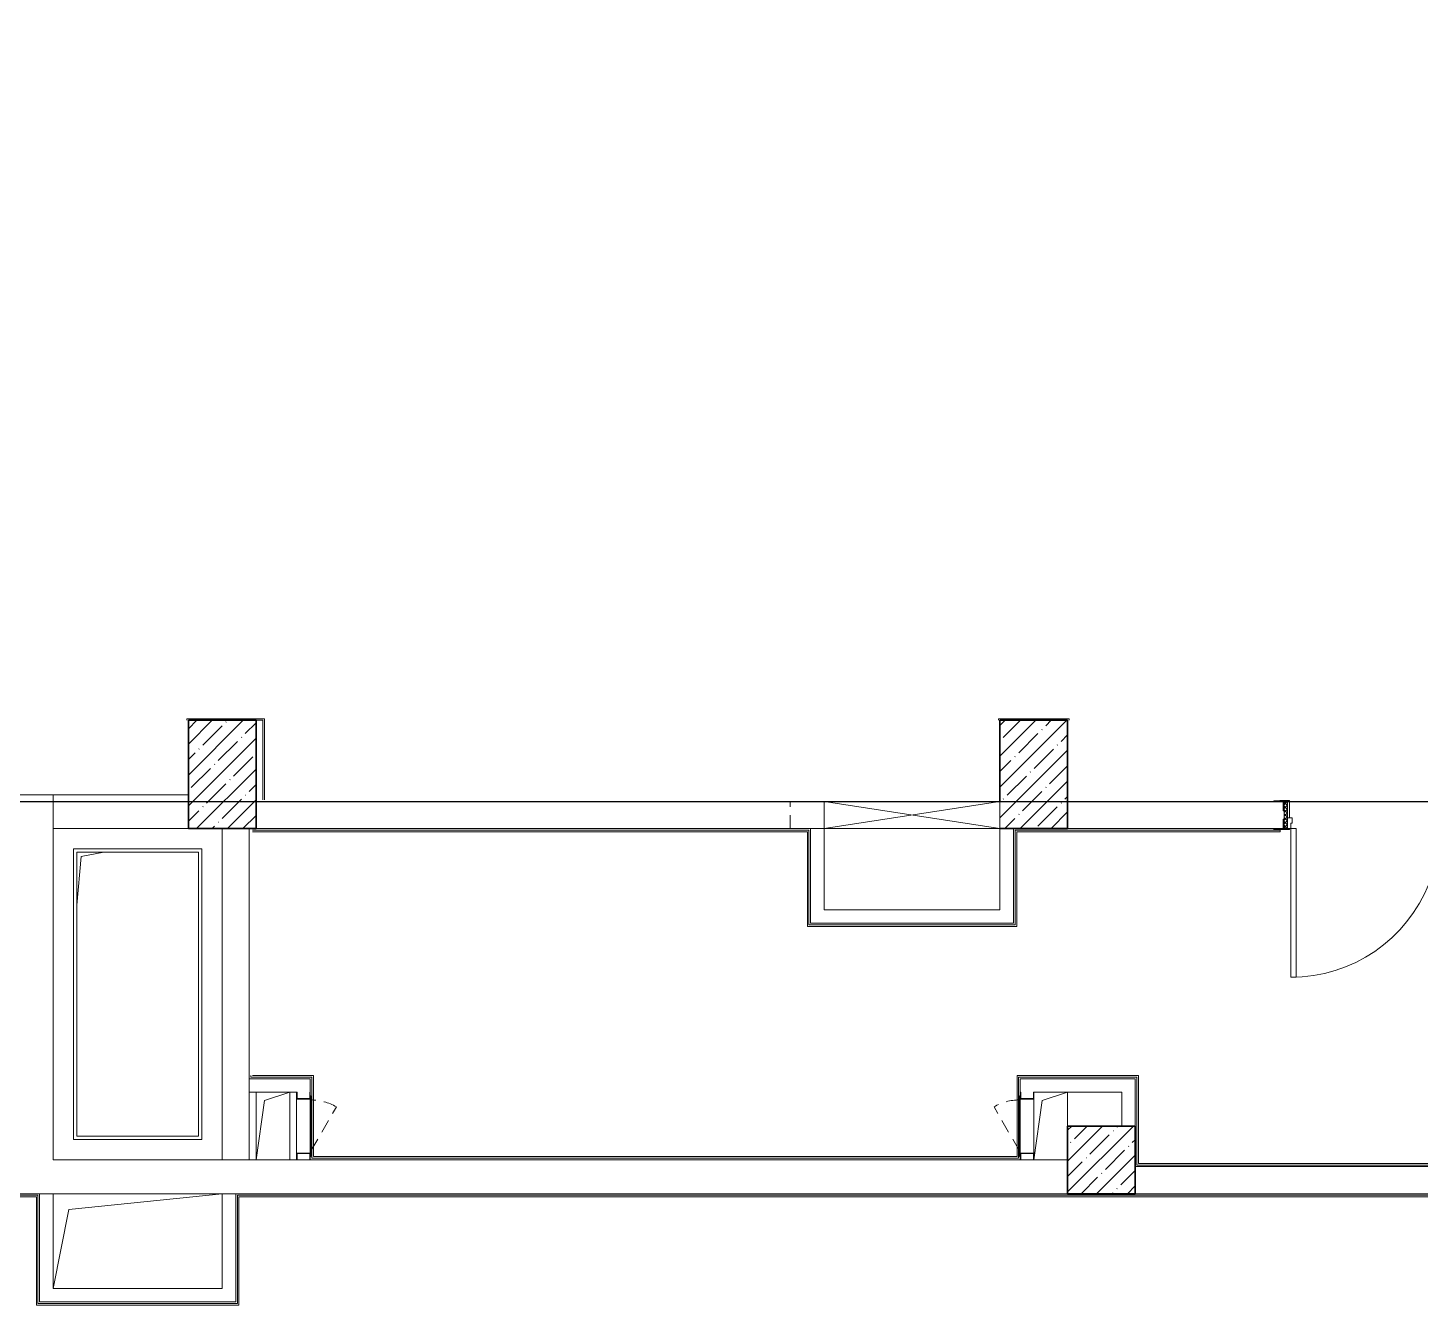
# Model space of a CAD drawing. Header units: millimetres. Extents: x 5993 to 95364, y 87345 to 145529.
# Drawn here: x 46347 to 47184, y 119500 to 120268 of the extents above; entities that cross this region are included whole.
import ezdxf

# ---------------------------------------------------------------- set-up
doc = ezdxf.new("R2010")
doc.units = ezdxf.units.MM
doc.linetypes.add('200_ШТРИХ_ш1п0_6_', pattern=[160, 100, -60])
for name, color, linetype, lineweight in [('0-2', 7, 'Continuous', 9), ('Двери', 7, 'Continuous', 9), ('Каркас_Импост', 7, 'Continuous', 13), ('Каркас_Импост-1', 7, 'Continuous', 9), ('Несущие колонны', 7, 'Continuous', 9), ('Несущие колонны-1', 7, 'Continuous', 35), ('Обобщенные модели', 7, 'Continuous', 9), ('Общие ребра', 7, 'Continuous', 9), ('Окна', 7, 'Continuous', 9), ('Открывание в плане-2', 7, '200_ШТРИХ_ш1п0_6_', 9), ('Открывание-1', 7, 'Continuous', 9), ('Панель', 7, 'Continuous', 13), ('Перемычка_Пунктирные линии-1', 7, '200_ШТРИХ_ш1п0_6_', 9), ('Размеры', 7, 'Continuous', 15), ('Стены', 7, 'Continuous', 9), ('Стены-1', 7, 'Continuous', 13), ('Элементы узлов', 7, 'Continuous', 9)]:
    doc.layers.add(name, color=color, linetype=linetype, lineweight=lineweight)

# ---------------------------------------------------------------- blocks, each defined once
blk = doc.blocks.new('Дверь_СКБ_2Ст_Внутренняя_ШЕР - СОШ_Д-34__Дв_2200x2400h_ Снарядная_EI30-33583760-АИ2_01_План напольных покрытий и плинтусов 1го этажа _Часть 1_')
at = {"layer": 'Двери'}
h = blk.add_hatch(dxfattribs=at)
h.set_pattern_fill('FP_62', color=256, style=0, pattern_type=2)
h.set_pattern_definition([(135, (1201.41, 164.685), (-14.1421, -14.1421), []), (225, (1201.41, 164.685), (14.1421, -14.1421), [])])
h.paths.add_polyline_path([(1087.5, 100), (1087.5, -100), (1112.5, -100), (1112.5, 100)], flags=0)
at = {"layer": 'Каркас_Импост-1'}
h = blk.add_hatch(dxfattribs=at)
h.set_pattern_fill('FP_63', color=256, style=0, pattern_type=2)
h.set_pattern_definition([(45, (-921.384, 164.685), (-14.1421, 14.1421), []), (135, (-921.384, 164.685), (-14.1421, -14.1421), [])])
h.paths.add_polyline_path([(-1087.5, 100), (-1087.5, -100), (-1062.5, -100), (-1062.5, 100)], flags=0)
at = {"layer": 'Каркас_Импост'}
for p, q in [((-1047.5, 108), (-1117.5, 108)), ((-1117.5, 108), (-1117.5, 106)), ((-1047.5, 100), (-1047.5, 108)), ((1142.5, 108), (1072.5, 108)), ((1072.5, 108), (1072.5, 100)), ((1142.5, 100), (1142.5, 108)), ((-1062.5, 100), (-1087.5, 100)), ((-1087.5, 100), (-1047.5, 100)), ((-1087.5, 31), (-1087.5, -31)), ((-1037.5, 100), (-1062.5, 100)), ((-1062.5, 100), (-1062.5, 20)), ((-1062.5, -100), (-1062.5, 100)), ((-1047.5, 100), (-1062.5, 100)), ((-1062.5, 100), (-1062.5, 99)), ((-1062.5, 99), (-1047.5, 99)), ((-1062.5, 20), (-1027.5, 20)), ((-1047.5, 20), (-1062.5, 20)), ((-1062.5, 20), (-1062.5, -100)), ((-1047.5, 99), (-1047.5, 100)), ((-1047.5, -100), (-1047.5, 20)), ((-1037.5, 60), (-1037.5, 100)), ((-1027.5, 60), (-1037.5, 60)), ((-1027.5, 20), (-1027.5, 60)), ((1062.5, 60), (1052.5, 60)), ((1052.5, 60), (1052.5, 20)), ((1052.5, 20), (1087.5, 20)), ((1062.5, 100), (1062.5, 60)), ((1087.5, 100), (1062.5, 100)), ((1087.5, 100), (1072.5, 100)), ((1072.5, 100), (1072.5, 99)), ((1072.5, 100), (1142.5, 100)), ((1072.5, 99), (1087.5, 99)), ((1087.5, 20), (1072.5, 20)), ((1072.5, 20), (1072.5, -100)), ((1087.5, 20), (1087.5, 100)), ((1112.5, 100), (1087.5, 100)), ((1087.5, 100), (1087.5, -100)), ((1087.5, 99), (1087.5, 100)), ((1087.5, -100), (1087.5, 20)), ((1112.5, -100), (1112.5, 100)), ((-1087.5, -100), (-1062.5, -100)), ((-1047.5, -100), (-1087.5, -100)), ((-1062.5, -100), (-1047.5, -100)), ((-1047.5, -108), (-1047.5, -100)), ((1072.5, -100), (1087.5, -100)), ((1142.5, -100), (1072.5, -100)), ((1072.5, -100), (1072.5, -108)), ((1087.5, -100), (1112.5, -100)), ((1142.5, -108), (1142.5, -100)), ((-1117.5, -106), (-1117.5, -108)), ((-1117.5, -108), (-1047.5, -108)), ((1072.5, -108), (1142.5, -108))]:
    blk.add_line(p, q, dxfattribs=at)
at = {"layer": 'Открывание-1'}
for centre, radius, start, end in [((1062.5, 100), 1100, 90, 158.66297), ((-1037.5, 100), 1000, 23.60704, 90), ((-1037.5, 100), 1000, 7.5, 23.60704), ((1062.5, 100), 1100, 159.23077, 166.15385), ((1062.5, 100), 1100, 158.66297, 159.23077), ((1062.5, 100), 1100, 166.15385, 180), ((-1037.5, 100), 1000, 0, 7.5)]:
    blk.add_arc(centre, radius, start, end, dxfattribs=at)
at = {"layer": 'Панель'}
for p, q in [((1062.5, 1200), (1022.5, 1200)), ((1022.5, 1200), (1022.5, 100)), ((1062.5, 100), (1062.5, 1200)), ((-1037.5, 1100), (-1037.5, 100)), ((-997.5, 1100), (-1037.5, 1100)), ((-997.5, 100), (-997.5, 1100)), ((-1037.5, 100), (-997.5, 100)), ((1022.5, 100), (1062.5, 100))]:
    blk.add_line(p, q, dxfattribs=at)
blk = doc.blocks.new('BSC_Колонна _Прямоугольная - 500х500-V88-АИ2_01_План напольных покрытий и плинтусов 1го этажа _Часть 1_')
at = {"layer": 'Несущие колонны'}
h = blk.add_hatch(dxfattribs=at)
h.set_pattern_fill('FP_120', color=256, style=0, pattern_type=2)
h.set_pattern_definition([(45, (-65850, -69250), (-114.04925, 114.04925), []), (45, (-65735.95, -69250), (-114.04925, 114.04925), [201.613, -40.323, 3.353, -36.97])])
h.paths.add_polyline_path([(-250, -250), (250, -250), (250, 250), (-250, 250), (-250, 192)], flags=0)
at = {"layer": 'Несущие колонны-1'}
for p, q in [((250, 250), (-250, 250)), ((-250, 250), (-250, -250)), ((250, -250), (250, 250)), ((-250, -250), (250, -250))]:
    blk.add_line(p, q, dxfattribs=at)
blk = doc.blocks.new('BSC_Колонна _Прямоугольная - 500х800-V99-АИ2_01_План напольных покрытий и плинтусов 1го этажа _Часть 1_')
at = {"layer": 'Несущие колонны'}
h = blk.add_hatch(dxfattribs=at)
h.set_pattern_fill('FP_132', color=256, style=0, pattern_type=2)
h.set_pattern_definition([(225, (59350, 72100), (114.04925, -114.04925), []), (225, (59235.95, 72100), (114.04925, -114.04925), [201.613, -40.323, 3.353, -36.97])])
h.paths.add_polyline_path([(-250, 400), (-250, -400), (250, -400), (250, 400), (-2, 400)], flags=0)
at = {"layer": 'Несущие колонны-1'}
for p, q in [((250, 400), (-250, 400)), ((-250, 400), (-250, 200)), ((250, -400), (250, 400)), ((-250, 200), (-250, -400)), ((-250, -400), (250, -400))]:
    blk.add_line(p, q, dxfattribs=at)
blk = doc.blocks.new('BSC_Колонна _Прямоугольная - 500х800-V100-АИ2_01_План напольных покрытий и плинтусов 1го этажа _Часть 1_')
at = {"layer": 'Несущие колонны'}
h = blk.add_hatch(dxfattribs=at)
h.set_pattern_fill('FP_133', color=256, style=0, pattern_type=2)
h.set_pattern_definition([(225, (65350, 72100), (114.04925, -114.04925), []), (225, (65235.95, 72100), (114.04925, -114.04925), [201.613, -40.323, 3.353, -36.97])])
h.paths.add_polyline_path([(-250, 400), (-250, -400), (250, -400), (250, 400)], flags=0)
at = {"layer": 'Несущие колонны-1'}
for p, q in [((250, 400), (-250, 400)), ((-250, 400), (-250, -400)), ((250, -400), (250, 200)), ((-250, -400), (250, -400))]:
    blk.add_line(p, q, dxfattribs=at)
blk = doc.blocks.new('154_Стойка_СКБ_Уголок - СМ-2530_200-V197-АИ2_01_План напольных покрытий и плинтусов 1го этажа _Часть 1_')
at = {"layer": 'Обобщенные модели'}
for p, q in [((131, 81), (131, 150)), ((200, 156), (155, 156)), ((155, 150), (200, 150)), ((200, 150), (200, 156)), ((125, 81), (131, 81)), ((131, 19), (125, 19)), ((131, -50), (131, 19)), ((200, -50), (155, -50)), ((155, -56), (200, -56)), ((200, -56), (200, -50))]:
    blk.add_line(p, q, dxfattribs=at)
blk = doc.blocks.new('AR_Отверстие Ниша - Лючок-32404196-АИ2_01_План напольных покрытий и плинтусов 1го этажа _Часть 1_')
at = {"layer": 'Окна'}
for p, q in [((200, 50), (-200, 50)), ((-200, -50), (200, -50))]:
    blk.add_line(p, q, dxfattribs=at)
blk = doc.blocks.new('Л_Общий_Лючок - Лючок-V201-АИ2_01_План напольных покрытий и плинтусов 1го этажа _Часть 1_')
at = {"layer": 'Окна'}
for p, q in [((424, 6), (-24, 6)), ((-24, 6), (-24, 0)), ((424, 6), (424, 0))]:
    blk.add_line(p, q, dxfattribs=at)
at = {"layer": 'Открывание в плане-2'}
blk.add_line((16, 6), (342, 194), dxfattribs=at)
blk.add_arc((6, 0), 388, 0.8905, 30, dxfattribs=at)
blk = doc.blocks.new('AR_Отверстие Ниша - Лючок-32404162-АИ2_01_План напольных покрытий и плинтусов 1го этажа _Часть 1_')
at = {"layer": 'Окна'}
for p, q in [((-200, 50), (200, 50)), ((200, -50), (-200, -50))]:
    blk.add_line(p, q, dxfattribs=at)
blk = doc.blocks.new('Л_Общий_Лючок - Лючок-29684149-АИ2_01_План напольных покрытий и плинтусов 1го этажа _Часть 1_')
at = {"layer": 'Окна'}
for p, q in [((-24, 0), (-24, -6)), ((424, 0), (424, -6)), ((-24, -6), (424, -6))]:
    blk.add_line(p, q, dxfattribs=at)
at = {"layer": 'Открывание в плане-2'}
blk.add_line((16, -6), (342, -194), dxfattribs=at)
blk.add_arc((6, 0), 388, 330, 359.1095, dxfattribs=at)
blk = doc.blocks.new('154_Фахверк_СКБ_Швеллер - Тип_100_4010_1-28088705-АИ2_01_План напольных покрытий и плинтусов 1го этажа _Часть 1_')
at = {"layer": 'Обобщенные модели'}
for p, q in [((175, 50), (125, 50)), ((125, 50), (125, -50)), ((128, 47), (175, 47)), ((128, -47), (128, 47)), ((175, 47), (175, 50)), ((125, -50), (175, -50)), ((175, -47), (128, -47)), ((175, -50), (175, -47))]:
    blk.add_line(p, q, dxfattribs=at)
blk = doc.blocks.new('154_Фахверк_СКБ_Швеллер - Тип_100_4010-27789772-АИ2_01_План напольных покрытий и плинтусов 1го этажа _Часть 1_')
at = {"layer": 'Обобщенные модели'}
for p, q in [((175, 50), (125, 50)), ((125, 50), (125, -50)), ((128, 47), (175, 47)), ((128, -47), (128, 47)), ((175, 47), (175, 50)), ((125, -50), (175, -50)), ((175, -47), (128, -47)), ((175, -50), (175, -47))]:
    blk.add_line(p, q, dxfattribs=at)
blk = doc.blocks.new('AR_Отверстие прямоугольное _в плите_ - AR_Отверстие прямоугольное _в плите_-V229-АИ2_01_План напольных покрытий и плинтусов 1го этажа _Часть 1_')
at = {"layer": 'Обобщенные модели'}
for p, q in [((-125, 250), (-125, -250)), ((-63, 188), (125, 250)), ((125, -250), (125, 250)), ((-125, -250), (-63, 188))]:
    blk.add_line(p, q, dxfattribs=at)
blk = doc.blocks.new('AR_Отверстие прямоугольное _в плите_ - AR_Отверстие прямоугольное _в плите_-V232-АИ2_01_План напольных покрытий и плинтусов 1го этажа _Часть 1_')
at = {"layer": 'Обобщенные модели'}
for p, q in [((-63, 188), (125, 250)), ((125, 0), (125, 250)), ((-125, -250), (-63, 188))]:
    blk.add_line(p, q, dxfattribs=at)
blk = doc.blocks.new('AR_Отверстие прямоугольное _в плите_ - AR_Отверстие прямоугольное _в плите_-30552516-АИ2_01_План напольных покрытий и плинтусов 1го этажа _Часть 1_')
at = {"layer": 'Обобщенные модели'}
for p, q in [((-417, 1017), (-250, 1050)), ((-450, 658), (-417, 1017))]:
    blk.add_line(p, q, dxfattribs=at)
blk = doc.blocks.new('AR_Отверстие прямоугольное _в плите_ - AR_Отверстие прямоугольное _в плите_-30552779-АИ2_01_План напольных покрытий и плинтусов 1го этажа _Часть 1_')
at = {"layer": 'Обобщенные модели'}
for p, q in [((-508, 233), (625, 350)), ((-625, -350), (-508, 233))]:
    blk.add_line(p, q, dxfattribs=at)
blk = doc.blocks.new('AR_Отверстие прямоугольное _в стене_ - AR_Отверстие прямоугольное _в стене__ОВ-36787810-АИ2_01_План напольных покрытий и плинтусов 1го этажа _Часть 1_')
at = {"layer": 'Элементы узлов'}
for p, q in [((-650, -100), (-650, 100)), ((-650, 100), (650, 100)), ((650, 100), (-650, -100)), ((-650, 100), (650, -100)), ((650, 100), (-650, 100)), ((-650, 100), (-650, -100)), ((650, 100), (650, -100)), ((650, -100), (650, 100)), ((650, -100), (-650, -100)), ((-650, -100), (650, -100))]:
    blk.add_line(p, q, dxfattribs=at)
blk = doc.blocks.new('АР_Перемычка - АР_Перемычка-36787854-АИ2_01_План напольных покрытий и плинтусов 1го этажа _Часть 1_')
at = {"layer": 'Обобщенные модели'}
blk.add_line((-250, -100), (-242, -100), dxfattribs=at)
at = {"layer": 'Перемычка_Пунктирные линии-1'}
for p, q in [((-250, 100), (1300, 100)), ((-250, -100), (-250, 100)), ((1300, 100), (1300, -100)), ((-250, -100), (1300, -100))]:
    blk.add_line(p, q, dxfattribs=at)

msp = doc.modelspace()

# ---------------------------------------------------------------- linework, layer by layer
at = {"layer": 'Общие ребра'}
for p, q in [((46373.96, 119774.22), (46373.96, 119601.26)), ((46373.96, 119774.22), (46375.99, 119774.22)), ((46449.25, 119774.22), (46375.99, 119774.22)), ((46449.25, 119774.22), (46451.28, 119774.22)), ((46451.28, 119599.22), (46451.28, 119774.22)), ((46373.96, 119599.22), (46373.96, 119601.26)), ((46373.96, 119599.22), (46449.25, 119599.22)), ((46451.28, 119599.22), (46449.25, 119599.22))]:
    msp.add_line(p, q, dxfattribs=at)
at = {"layer": 'Размеры', "color": 152, "lineweight": 30, "true_color": 0x2776bb}
msp.add_lwpolyline([(47883.84, 121052.13), (45930.35, 121052.13), (45930.35, 119802.71), (47883.84, 119802.71)], close=True, dxfattribs=at)
at = {"layer": 'Стены'}
for p, q in [((46442.17, 119852.52), (46488.89, 119852.52)), ((46442.17, 119852.52), (46442.17, 119851.55)), ((46487.91, 119851.55), (46483.84, 119851.55)), ((46487.91, 119803.69), (46487.91, 119851.55)), ((46488.89, 119852.52), (46488.89, 119803.69)), ((46930.54, 119852.52), (46973.19, 119852.52)), ((46930.54, 119852.52), (46930.54, 119851.55)), ((46973.19, 119851.55), (46973.19, 119852.52)), ((46481.73, 119785.45), (46816.59, 119785.45)), ((46815.61, 119784.48), (46481.73, 119784.48)), ((46815.61, 119727.5), (46815.61, 119784.48)), ((46816.59, 119785.45), (46816.59, 119728.48)), ((46940.63, 119728.48), (46940.63, 119785.45)), ((46940.63, 119785.45), (47100.04, 119785.45)), ((46941.61, 119784.48), (46941.61, 119727.5)), ((47100.04, 119784.48), (46941.61, 119784.48)), ((47100.04, 119785.45), (47100.04, 119784.48)), ((46816.59, 119728.48), (46940.63, 119728.48)), ((46941.61, 119727.5), (46815.61, 119727.5)), ((46480.75, 119637.8), (46480.75, 119636.83)), ((46517.38, 119636.83), (46480.75, 119636.83)), ((46481.73, 119637.8), (46518.35, 119637.8)), ((46517.38, 119587.99), (46517.38, 119636.83)), ((46518.35, 119637.8), (46518.35, 119588.96)), ((46941.77, 119637.8), (47014.87, 119637.8)), ((46941.77, 119588.96), (46941.77, 119637.8)), ((47013.89, 119636.83), (46942.75, 119636.83)), ((46942.75, 119636.83), (46942.75, 119587.99)), ((47013.89, 119583.92), (47013.89, 119636.83)), ((47014.87, 119637.8), (47014.87, 119584.89)), ((46942.75, 119587.99), (46517.38, 119587.99)), ((46518.35, 119588.96), (46941.77, 119588.96)), ((47414.84, 119583.92), (47013.89, 119583.92)), ((47014.87, 119584.89), (47413.87, 119584.89)), ((46246.17, 119565.69), (46352.63, 119565.69)), ((46351.66, 119564.71), (46246.17, 119564.71)), ((46351.66, 119499.59), (46351.66, 119564.71)), ((46352.63, 119565.69), (46352.63, 119500.57)), ((46472.61, 119500.57), (46472.61, 119565.69)), ((46472.61, 119565.69), (47652.84, 119565.69)), ((46473.59, 119564.71), (46473.59, 119499.59)), ((47653.82, 119564.71), (46473.59, 119564.71)), ((46473.59, 119499.59), (46351.66, 119499.59)), ((46352.63, 119500.57), (46472.61, 119500.57))]:
    msp.add_line(p, q, dxfattribs=at)
at = {"layer": 'Стены-1'}
for p, q in [((46361.75, 119806.78), (46341.4, 119806.78)), ((46361.75, 119587.01), (46361.75, 119806.78)), ((46443.14, 119806.78), (46361.75, 119806.78)), ((46361.75, 119806.78), (46361.75, 119786.43)), ((46646.63, 119802.71), (46483.84, 119802.71)), ((46825.7, 119802.71), (46646.63, 119802.71)), ((47096.34, 119802.71), (46972.21, 119802.71)), ((46373.96, 119786.43), (46361.75, 119786.43)), ((46361.75, 119786.43), (46361.75, 119601.26)), ((46361.75, 119786.43), (46443.14, 119786.43)), ((46375.99, 119786.43), (46373.96, 119786.43)), ((46443.14, 119786.43), (46375.99, 119786.43)), ((46463.49, 119786.43), (46463.49, 119587.01)), ((46463.49, 119587.01), (46463.49, 119786.43)), ((46479.77, 119587.01), (46479.77, 119786.43)), ((46483.84, 119786.43), (46825.7, 119786.43)), ((46817.56, 119786.43), (46817.56, 119729.45)), ((46825.7, 119786.43), (46817.56, 119786.43)), ((46825.7, 119737.59), (46825.7, 119786.43)), ((46931.52, 119786.43), (46931.52, 119737.59)), ((46939.66, 119729.45), (46939.66, 119786.43)), ((46972.21, 119786.43), (47096.34, 119786.43)), ((46375.99, 119601.26), (46375.99, 119772.19)), ((46375.99, 119772.19), (46449.25, 119772.19)), ((46449.25, 119772.19), (46449.25, 119601.26)), ((46931.52, 119737.59), (46825.7, 119737.59)), ((46817.56, 119729.45), (46825.7, 119729.45)), ((46825.7, 119729.45), (46931.52, 119729.45)), ((46931.52, 119729.45), (46939.66, 119729.45)), ((46516.4, 119635.85), (46479.77, 119635.85)), ((46479.77, 119635.85), (46479.77, 119627.71)), ((46516.4, 119627.71), (46516.4, 119635.85)), ((47012.91, 119635.85), (46943.73, 119635.85)), ((46943.73, 119635.85), (46943.73, 119627.71)), ((47012.91, 119627.71), (47012.91, 119635.85)), ((46479.77, 119627.71), (46508.26, 119627.71)), ((46951.87, 119627.71), (47004.77, 119627.71)), ((47004.77, 119627.71), (47004.77, 119607.36)), ((47012.91, 119607.36), (47012.91, 119627.71)), ((46361.75, 119601.26), (46361.75, 119599.22)), ((46361.75, 119599.22), (46361.75, 119587.01)), ((46449.25, 119601.26), (46375.99, 119601.26)), ((46361.75, 119587.01), (46449.25, 119587.01)), ((46508.26, 119587.01), (46361.75, 119587.01)), ((46449.25, 119587.01), (46451.28, 119587.01)), ((46451.28, 119587.01), (46463.49, 119587.01)), ((46463.49, 119587.01), (46479.77, 119587.01)), ((46508.5, 119587.01), (46516.16, 119587.01)), ((46516.16, 119587.01), (46508.5, 119587.01)), ((46943.73, 119587.01), (46516.4, 119587.01)), ((46943.97, 119587.01), (46951.62, 119587.01)), ((46951.62, 119587.01), (46943.97, 119587.01)), ((46972.21, 119587.01), (46951.87, 119587.01)), ((47415.82, 119582.94), (47012.91, 119582.94)), ((46341.4, 119566.66), (46361.75, 119566.66)), ((46353.61, 119566.66), (46353.61, 119501.55)), ((46361.75, 119566.66), (46353.61, 119566.66)), ((46361.75, 119509.69), (46361.75, 119566.66)), ((46361.75, 119566.66), (46972.21, 119566.66)), ((46471.63, 119566.66), (46463.49, 119566.66)), ((46463.49, 119566.66), (46463.49, 119509.69)), ((46471.63, 119509.69), (46471.63, 119566.66)), ((47012.91, 119566.66), (47415.82, 119566.66)), ((46463.49, 119509.69), (46361.75, 119509.69)), ((46471.63, 119501.55), (46471.63, 119509.69)), ((46353.61, 119501.55), (46361.75, 119501.55)), ((46361.75, 119501.55), (46471.63, 119501.55))]:
    msp.add_line(p, q, dxfattribs=at)

# ---------------------------------------------------------------- block references
at = {"layer": '0-2', "xscale": 0.08139549610658335, "yscale": 0.08139549610658335, "zscale": 0.08139549610658335}
for name, p, rotation in [('BSC_Колонна _Прямоугольная - 500х800-V99-АИ2_01_План напольных покрытий и плинтусов 1го этажа _Часть 1_', (46463.49, 119818.99), 180), ('BSC_Колонна _Прямоугольная - 500х800-V100-АИ2_01_План напольных покрытий и плинтусов 1го этажа _Часть 1_', (46951.87, 119818.99), 180), ('154_Стойка_СКБ_Уголок - СМ-2530_200-V197-АИ2_01_План напольных покрытий и плинтусов 1го этажа _Часть 1_', (47112.62, 119798.64), 180), ('Дверь_СКБ_2Ст_Внутренняя_ШЕР - СОШ_Д-34__Дв_2200x2400h_ Снарядная_EI30-33583760-АИ2_01_План напольных покрытий и плинтусов 1го этажа _Часть 1_', (47193, 119794.57), 180), ('154_Фахверк_СКБ_Швеллер - Тип_100_4010-27789772-АИ2_01_План напольных покрытий и плинтусов 1го этажа _Часть 1_', (46512.33, 119613.46), 90), ('154_Фахверк_СКБ_Швеллер - Тип_100_4010-27789772-АИ2_01_План напольных покрытий и плинтусов 1го этажа _Часть 1_', (46947.8, 119613.46), 90), ('AR_Отверстие Ниша - Лючок-32404162-АИ2_01_План напольных покрытий и плинтусов 1го этажа _Часть 1_', (46512.33, 119607.36), 270), ('Л_Общий_Лючок - Лючок-29684149-АИ2_01_План напольных покрытий и плинтусов 1го этажа _Часть 1_', (46516.4, 119591.08), 90.00000000000001), ('Л_Общий_Лючок - Лючок-V201-АИ2_01_План напольных покрытий и плинтусов 1го этажа _Часть 1_', (46943.73, 119591.08), 90), ('AR_Отверстие Ниша - Лючок-32404196-АИ2_01_План напольных покрытий и плинтусов 1го этажа _Часть 1_', (46947.8, 119607.36), 270), ('154_Фахверк_СКБ_Швеллер - Тип_100_4010_1-28088705-АИ2_01_План напольных покрытий и плинтусов 1го этажа _Часть 1_', (46512.33, 119601.26), 270), ('154_Фахверк_СКБ_Швеллер - Тип_100_4010_1-28088705-АИ2_01_План напольных покрытий и плинтусов 1го этажа _Часть 1_', (46947.8, 119601.26), 270)]:
    msp.add_blockref(name, p, dxfattribs=dict(at, rotation=rotation))
for name, p in [('АР_Перемычка - АР_Перемычка-36787854-АИ2_01_План напольных покрытий и плинтусов 1го этажа _Часть 1_', (46825.7, 119794.57)), ('AR_Отверстие прямоугольное _в стене_ - AR_Отверстие прямоугольное _в стене__ОВ-36787810-АИ2_01_План напольных покрытий и плинтусов 1го этажа _Часть 1_', (46878.61, 119794.57)), ('AR_Отверстие прямоугольное _в плите_ - AR_Отверстие прямоугольное _в плите_-30552516-АИ2_01_План напольных покрытий и плинтусов 1го этажа _Часть 1_', (46412.62, 119686.72)), ('AR_Отверстие прямоугольное _в плите_ - AR_Отверстие прямоугольное _в плите_-V229-АИ2_01_План напольных покрытий и плинтусов 1го этажа _Часть 1_', (46494.02, 119607.36)), ('AR_Отверстие прямоугольное _в плите_ - AR_Отверстие прямоугольное _в плите_-V232-АИ2_01_План напольных покрытий и плинтусов 1го этажа _Часть 1_', (46962.04, 119607.36)), ('BSC_Колонна _Прямоугольная - 500х500-V88-АИ2_01_План напольных покрытий и плинтусов 1го этажа _Часть 1_', (46992.56, 119587.01)), ('AR_Отверстие прямоугольное _в плите_ - AR_Отверстие прямоугольное _в плите_-30552779-АИ2_01_План напольных покрытий и плинтусов 1го этажа _Часть 1_', (46412.62, 119538.17))]:
    msp.add_blockref(name, p, dxfattribs=at)

doc.saveas('drawing.dxf')
